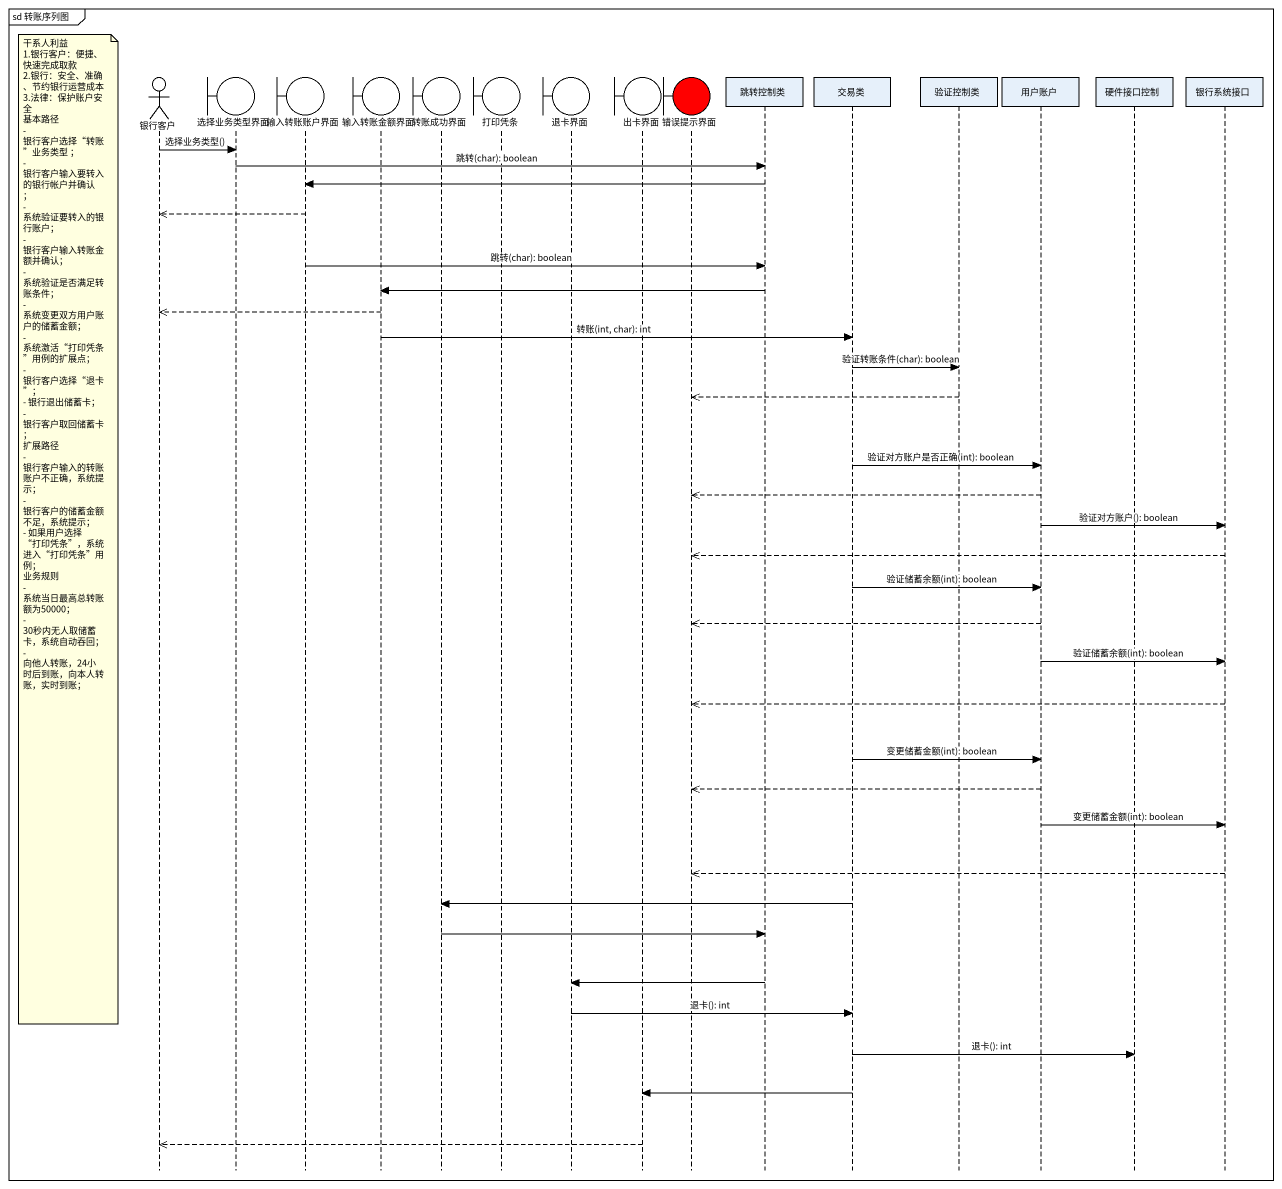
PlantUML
@startuml
mainframe sd 转账序列图
hide footbox
actor 银行客户
boundary 选择业务类型界面
boundary 输入转账账户界面
boundary 输入转账金额界面
boundary 转账成功界面
boundary 打印凭条
boundary 退卡界面
boundary 出卡界面
boundary 错误提示界面 #FF0000
participant 跳转控制类
participant 交易类
participant 验证控制类
participant 用户账户
participant 硬件接口控制
participant 银行系统接口

银行客户 -> 选择业务类型界面 : 选择业务类型()
选择业务类型界面 -> 跳转控制类 : 跳转(char): boolean
跳转控制类 -> 输入转账账户界面
输入转账账户界面 -->> 银行客户
输入转账账户界面 -> 跳转控制类 : 跳转(char): boolean
跳转控制类 -> 输入转账金额界面
输入转账金额界面 -->> 银行客户
输入转账金额界面 -> 交易类 : 转账(int, char): int
交易类 -> 验证控制类 : 验证转账条件(char): boolean
验证控制类 -->> 错误提示界面
交易类 -> 用户账户 : 验证对方账户是否正确(int): boolean
用户账户 -->> 错误提示界面
用户账户 -> 银行系统接口 : 验证对方账户(): boolean
note left of 银行客户
  干系人利益
  1.银行客户：便捷、快速完成取款
  2.银行：安全、准确、节约银行运营成本
  3.法律：保护账户安全
  基本路径
  - 银行客户选择“转账”业务类型 ；
  - 银行客户输入要转入的银行帐户并确认 ；
  - 系统验证要转入的银行账户；
  - 银行客户输入转账金额并确认；
  - 系统验证是否满足转账条件；
  - 系统变更双方用户账户的储蓄金额；
  - 系统激活“打印凭条”用例的扩展点；
  - 银行客户选择“退卡”；
  - 银行退出储蓄卡；
  - 银行客户取回储蓄卡；
  扩展路径
  - 银行客户输入的转账账户不正确，系统提示；
  - 银行客户的储蓄金额不足，系统提示；
  - 如果用户选择 “打印凭条”，系统进入“打印凭条”用例；
  业务规则
  - 系统当日最高总转账额为50000；
  - 30秒内无人取储蓄卡，系统自动吞回；
  - 向他人转账，24小时后到账，向本人转账，实时到账；
end note
银行系统接口 -->> 错误提示界面
交易类 -> 用户账户 : 验证储蓄余额(int): boolean
用户账户 -->> 错误提示界面
用户账户 -> 银行系统接口 : 验证储蓄余额(int): boolean
银行系统接口 -->> 错误提示界面
交易类 -> 用户账户 : 变更储蓄金额(int): boolean
用户账户 -->> 错误提示界面
用户账户 -> 银行系统接口 : 变更储蓄金额(int): boolean
银行系统接口 -->> 错误提示界面
交易类 -> 转账成功界面
转账成功界面 -> 跳转控制类
跳转控制类 -> 退卡界面
退卡界面 -> 交易类 : 退卡(): int
交易类 -> 硬件接口控制 : 退卡(): int
交易类 -> 出卡界面
出卡界面 -->> 银行客户
@enduml
